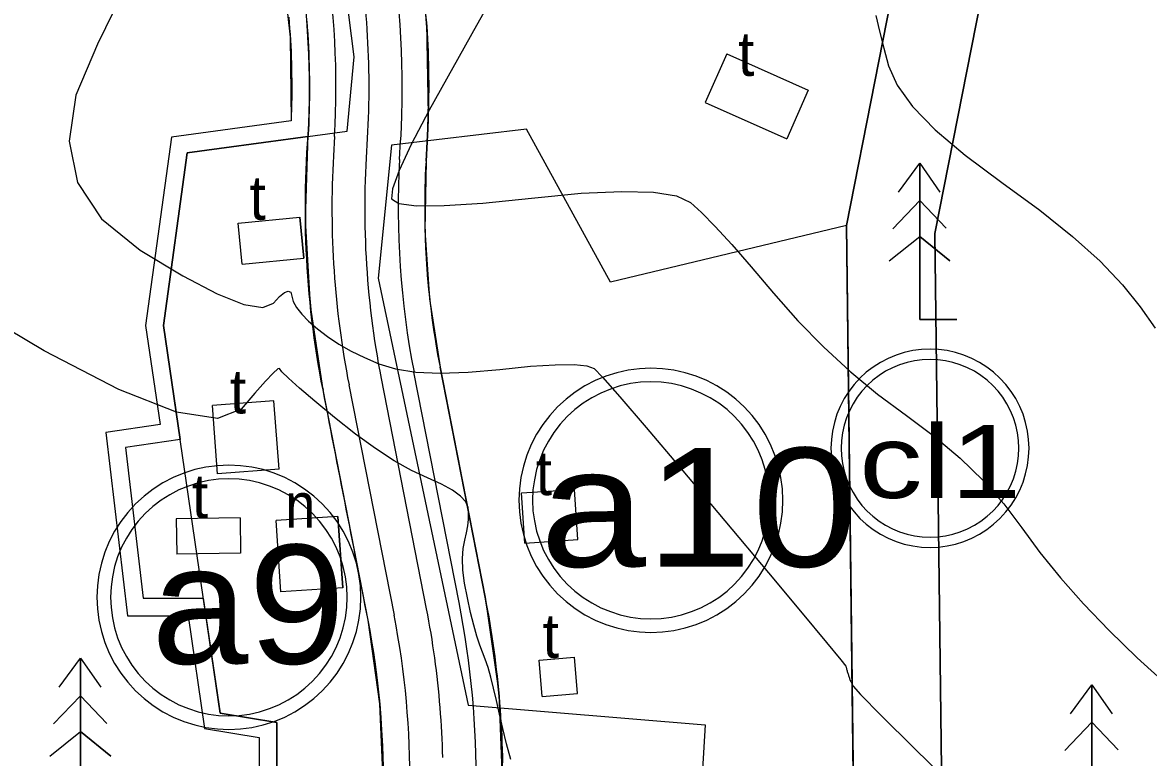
# Model space of a CAD drawing. Header units: metres. Extents: x 533049 to 537618, y 1849954 to 1852676.
# Drawn here: x 535836.9 to 535964.4, y 1851670.4 to 1851753.5 of the extents above; entities that cross this region are included whole.
import ezdxf

# ---------------------------------------------------------------- set-up
doc = ezdxf.new("R2010")
doc.units = ezdxf.units.M
doc.header["$LTSCALE"] = 2
for name, color, linetype, lineweight in [('11', 7, 'Continuous', 13), ('13', 7, 'Continuous', 13), ('18', 7, 'Continuous', 13), ('19', 7, 'Continuous', 13), ('20', 7, 'Continuous', 13), ('38', 7, 'Continuous', 13), ('52', 7, 'Continuous', 13), ('54', 7, 'Continuous', 13), ('55', 7, 'Continuous', 13), ('57', 7, 'Continuous', 13), ('60', 7, 'Continuous', 13)]:
    doc.layers.add(name, color=color, linetype=linetype, lineweight=lineweight)

msp = doc.modelspace()

# ---------------------------------------------------------------- linework, layer by layer
at = {"layer": '11'}
for points in [[(535950.88, 1851705.34), (535950.83, 1851706.32), (535950.71, 1851707.29), (535950.5, 1851708.24), (535950.2, 1851709.18), (535949.83, 1851710.08), (535949.38, 1851710.95), (535948.85, 1851711.77), (535948.25, 1851712.55), (535947.59, 1851713.27), (535946.87, 1851713.93), (535946.1, 1851714.52), (535945.27, 1851715.05), (535944.4, 1851715.5), (535943.5, 1851715.88), (535942.57, 1851716.17), (535941.61, 1851716.38), (535940.64, 1851716.51), (535939.67, 1851716.55), (535938.69, 1851716.51), (535937.72, 1851716.38), (535936.76, 1851716.17), (535935.83, 1851715.88), (535934.93, 1851715.5), (535934.06, 1851715.05), (535933.24, 1851714.52), (535932.46, 1851713.93), (535931.74, 1851713.27), (535931.08, 1851712.55), (535930.48, 1851711.77), (535929.96, 1851710.95), (535929.51, 1851710.08), (535929.13, 1851709.18), (535928.84, 1851708.24), (535928.63, 1851707.29), (535928.5, 1851706.32), (535928.46, 1851705.34), (535928.5, 1851704.36), (535928.63, 1851703.39), (535928.84, 1851702.44), (535929.13, 1851701.51), (535929.51, 1851700.6), (535929.96, 1851699.74), (535930.48, 1851698.91), (535931.08, 1851698.14), (535931.74, 1851697.41), (535932.46, 1851696.75), (535933.24, 1851696.16), (535934.06, 1851695.63), (535934.93, 1851695.18), (535935.83, 1851694.81), (535936.76, 1851694.51), (535937.72, 1851694.3), (535938.69, 1851694.17), (535939.67, 1851694.13), (535940.64, 1851694.17), (535941.61, 1851694.3), (535942.57, 1851694.51), (535943.5, 1851694.81), (535944.4, 1851695.18), (535945.27, 1851695.63), (535946.1, 1851696.16), (535946.87, 1851696.75), (535947.59, 1851697.41), (535948.25, 1851698.14), (535948.85, 1851698.91), (535949.38, 1851699.74), (535949.83, 1851700.6), (535950.2, 1851701.51), (535950.5, 1851702.44), (535950.71, 1851703.39), (535950.83, 1851704.36)], [(535949.72, 1851705.34), (535949.68, 1851706.22), (535949.56, 1851707.09), (535949.37, 1851707.94), (535949.11, 1851708.78), (535948.78, 1851709.59), (535948.37, 1851710.37), (535947.9, 1851711.11), (535947.37, 1851711.8), (535946.77, 1851712.45), (535946.13, 1851713.04), (535945.43, 1851713.57), (535944.69, 1851714.05), (535943.91, 1851714.45), (535943.1, 1851714.79), (535942.27, 1851715.05), (535941.41, 1851715.24), (535940.54, 1851715.35), (535939.67, 1851715.39), (535938.79, 1851715.35), (535937.92, 1851715.24), (535937.07, 1851715.05), (535936.23, 1851714.79), (535935.42, 1851714.45), (535934.64, 1851714.05), (535933.9, 1851713.57), (535933.21, 1851713.04), (535932.56, 1851712.45), (535931.97, 1851711.8), (535931.43, 1851711.11), (535930.96, 1851710.37), (535930.56, 1851709.59), (535930.22, 1851708.78), (535929.96, 1851707.94), (535929.77, 1851707.09), (535929.65, 1851706.22), (535929.62, 1851705.34), (535929.65, 1851704.47), (535929.77, 1851703.6), (535929.96, 1851702.74), (535930.22, 1851701.9), (535930.56, 1851701.09), (535930.96, 1851700.32), (535931.43, 1851699.58), (535931.97, 1851698.88), (535932.56, 1851698.23), (535933.21, 1851697.64), (535933.9, 1851697.11), (535934.64, 1851696.64), (535935.42, 1851696.23), (535936.23, 1851695.9), (535937.07, 1851695.63), (535937.92, 1851695.44), (535938.79, 1851695.33), (535939.67, 1851695.29), (535940.54, 1851695.33), (535941.41, 1851695.44), (535942.27, 1851695.63), (535943.1, 1851695.9), (535943.91, 1851696.23), (535944.69, 1851696.64), (535945.43, 1851697.11), (535946.13, 1851697.64), (535946.77, 1851698.23), (535947.37, 1851698.88), (535947.9, 1851699.58), (535948.37, 1851700.32), (535948.78, 1851701.09), (535949.11, 1851701.9), (535949.37, 1851702.74), (535949.56, 1851703.6), (535949.68, 1851704.47)], [(535923.02, 1851699.45), (535922.96, 1851700.75), (535922.79, 1851702.05), (535922.51, 1851703.32), (535922.12, 1851704.56), (535921.62, 1851705.77), (535921.02, 1851706.92), (535920.32, 1851708.02), (535919.52, 1851709.06), (535918.64, 1851710.02), (535917.68, 1851710.9), (535916.65, 1851711.69), (535915.55, 1851712.39), (535914.39, 1851713), (535913.19, 1851713.5), (535911.94, 1851713.89), (535910.67, 1851714.17), (535909.38, 1851714.34), (535908.07, 1851714.4), (535906.77, 1851714.34), (535905.48, 1851714.17), (535904.2, 1851713.89), (535902.96, 1851713.5), (535901.76, 1851713), (535900.6, 1851712.39), (535899.5, 1851711.69), (535898.47, 1851710.9), (535897.5, 1851710.02), (535896.62, 1851709.06), (535895.83, 1851708.02), (535895.13, 1851706.92), (535894.53, 1851705.77), (535894.03, 1851704.56), (535893.64, 1851703.32), (535893.35, 1851702.05), (535893.18, 1851700.75), (535893.13, 1851699.45), (535893.18, 1851698.15), (535893.35, 1851696.85), (535893.64, 1851695.58), (535894.03, 1851694.34), (535894.53, 1851693.13), (535895.13, 1851691.98), (535895.83, 1851690.88), (535896.62, 1851689.84), (535897.5, 1851688.88), (535898.47, 1851688), (535899.5, 1851687.2), (535900.6, 1851686.5), (535901.76, 1851685.9), (535902.96, 1851685.4), (535904.2, 1851685.01), (535905.48, 1851684.73), (535906.77, 1851684.56), (535908.07, 1851684.5), (535909.38, 1851684.56), (535910.67, 1851684.73), (535911.94, 1851685.01), (535913.19, 1851685.4), (535914.39, 1851685.9), (535915.55, 1851686.5), (535916.65, 1851687.2), (535917.68, 1851688), (535918.64, 1851688.88), (535919.52, 1851689.84), (535920.32, 1851690.88), (535921.02, 1851691.98), (535921.62, 1851693.13), (535922.12, 1851694.34), (535922.51, 1851695.58), (535922.79, 1851696.85), (535922.96, 1851698.15)], [(535921.47, 1851699.45), (535921.42, 1851700.62), (535921.27, 1851701.78), (535921.02, 1851702.92), (535920.67, 1851704.03), (535920.22, 1851705.11), (535919.68, 1851706.15), (535919.05, 1851707.14), (535918.34, 1851708.06), (535917.55, 1851708.93), (535916.69, 1851709.72), (535915.76, 1851710.43), (535914.77, 1851711.06), (535913.74, 1851711.59), (535912.66, 1851712.04), (535911.54, 1851712.39), (535910.4, 1851712.65), (535909.24, 1851712.8), (535908.07, 1851712.85), (535906.91, 1851712.8), (535905.75, 1851712.65), (535904.61, 1851712.39), (535903.49, 1851712.04), (535902.41, 1851711.59), (535901.37, 1851711.06), (535900.39, 1851710.43), (535899.46, 1851709.72), (535898.6, 1851708.93), (535897.81, 1851708.06), (535897.1, 1851707.14), (535896.47, 1851706.15), (535895.93, 1851705.11), (535895.48, 1851704.03), (535895.13, 1851702.92), (535894.88, 1851701.78), (535894.72, 1851700.62), (535894.67, 1851699.45), (535894.72, 1851698.28), (535894.88, 1851697.12), (535895.13, 1851695.98), (535895.48, 1851694.87), (535895.93, 1851693.79), (535896.47, 1851692.75), (535897.1, 1851691.76), (535897.81, 1851690.84), (535898.6, 1851689.97), (535899.46, 1851689.18), (535900.39, 1851688.47), (535901.37, 1851687.84), (535902.41, 1851687.3), (535903.49, 1851686.86), (535904.61, 1851686.51), (535905.75, 1851686.25), (535906.91, 1851686.1), (535908.07, 1851686.05), (535909.24, 1851686.1), (535910.4, 1851686.25), (535911.54, 1851686.51), (535912.66, 1851686.86), (535913.74, 1851687.3), (535914.77, 1851687.84), (535915.76, 1851688.47), (535916.69, 1851689.18), (535917.55, 1851689.97), (535918.34, 1851690.84), (535919.05, 1851691.76), (535919.68, 1851692.75), (535920.22, 1851693.79), (535920.67, 1851694.87), (535921.02, 1851695.98), (535921.27, 1851697.12), (535921.42, 1851698.28)], [(535875.24, 1851688.48), (535875.19, 1851689.78), (535875.02, 1851691.07), (535874.74, 1851692.35), (535874.34, 1851693.59), (535873.84, 1851694.8), (535873.24, 1851695.95), (535872.54, 1851697.05), (535871.75, 1851698.09), (535870.87, 1851699.05), (535869.91, 1851699.93), (535868.87, 1851700.72), (535867.77, 1851701.42), (535866.61, 1851702.03), (535865.41, 1851702.52), (535864.17, 1851702.92), (535862.89, 1851703.2), (535861.6, 1851703.37), (535860.3, 1851703.43), (535858.99, 1851703.37), (535857.7, 1851703.2), (535856.43, 1851702.92), (535855.18, 1851702.52), (535853.98, 1851702.03), (535852.82, 1851701.42), (535851.72, 1851700.72), (535850.69, 1851699.93), (535849.73, 1851699.05), (535848.85, 1851698.09), (535848.05, 1851697.05), (535847.35, 1851695.95), (535846.75, 1851694.8), (535846.25, 1851693.59), (535845.86, 1851692.35), (535845.58, 1851691.07), (535845.41, 1851689.78), (535845.35, 1851688.48), (535845.41, 1851687.18), (535845.58, 1851685.88), (535845.86, 1851684.61), (535846.25, 1851683.37), (535846.75, 1851682.16), (535847.35, 1851681), (535848.05, 1851679.9), (535848.85, 1851678.87), (535849.73, 1851677.91), (535850.69, 1851677.03), (535851.72, 1851676.23), (535852.82, 1851675.53), (535853.98, 1851674.93), (535855.18, 1851674.43), (535856.43, 1851674.04), (535857.7, 1851673.76), (535858.99, 1851673.59), (535860.3, 1851673.53), (535861.6, 1851673.59), (535862.89, 1851673.76), (535864.17, 1851674.04), (535865.41, 1851674.43), (535866.61, 1851674.93), (535867.77, 1851675.53), (535868.87, 1851676.23), (535869.91, 1851677.03), (535870.87, 1851677.91), (535871.75, 1851678.87), (535872.54, 1851679.9), (535873.24, 1851681), (535873.84, 1851682.16), (535874.34, 1851683.37), (535874.74, 1851684.61), (535875.02, 1851685.88), (535875.19, 1851687.18)], [(535873.7, 1851688.48), (535873.65, 1851689.65), (535873.49, 1851690.81), (535873.24, 1851691.95), (535872.89, 1851693.06), (535872.44, 1851694.14), (535871.9, 1851695.18), (535871.27, 1851696.16), (535870.56, 1851697.09), (535869.77, 1851697.95), (535868.91, 1851698.74), (535867.98, 1851699.46), (535867, 1851700.08), (535865.96, 1851700.62), (535864.88, 1851701.07), (535863.77, 1851701.42), (535862.62, 1851701.68), (535861.46, 1851701.83), (535860.3, 1851701.88), (535859.13, 1851701.83), (535857.97, 1851701.68), (535856.83, 1851701.42), (535855.71, 1851701.07), (535854.63, 1851700.62), (535853.6, 1851700.08), (535852.61, 1851699.46), (535851.68, 1851698.74), (535850.82, 1851697.95), (535850.03, 1851697.09), (535849.32, 1851696.16), (535848.69, 1851695.18), (535848.15, 1851694.14), (535847.7, 1851693.06), (535847.35, 1851691.95), (535847.1, 1851690.81), (535846.95, 1851689.65), (535846.9, 1851688.48), (535846.95, 1851687.31), (535847.1, 1851686.15), (535847.35, 1851685.01), (535847.7, 1851683.89), (535848.15, 1851682.81), (535848.69, 1851681.78), (535849.32, 1851680.79), (535850.03, 1851679.86), (535850.82, 1851679), (535851.68, 1851678.21), (535852.61, 1851677.5), (535853.6, 1851676.87), (535854.63, 1851676.33), (535855.71, 1851675.89), (535856.83, 1851675.53), (535857.97, 1851675.28), (535859.13, 1851675.13), (535860.3, 1851675.08), (535861.46, 1851675.13), (535862.62, 1851675.28), (535863.77, 1851675.53), (535864.88, 1851675.89), (535865.96, 1851676.33), (535867, 1851676.87), (535867.98, 1851677.5), (535868.91, 1851678.21), (535869.77, 1851679), (535870.56, 1851679.86), (535871.27, 1851680.79), (535871.9, 1851681.78), (535872.44, 1851682.81), (535872.89, 1851683.89), (535873.24, 1851685.01), (535873.49, 1851686.15), (535873.65, 1851687.31)]]:
    msp.add_lwpolyline(points, close=True, dxfattribs=at)
at = {"layer": '13'}
for points in [[(535876.16, 1851747.33), (535876.15, 1851748.1), (535876.13, 1851748.87), (535876.11, 1851749.65), (535876.08, 1851750.42), (535876.04, 1851751.19), (535876, 1851751.96), (535875.95, 1851752.73), (535875.9, 1851753.5), (535875.84, 1851754.27), (535875.77, 1851755.03), (535875.7, 1851755.8), (535875.62, 1851756.57), (535875.54, 1851757.34), (535875.45, 1851758.1), (535875.35, 1851758.87), (535875.25, 1851759.63), (535875.15, 1851760.4), (535875.03, 1851761.16), (535874.91, 1851761.92), (535874.79, 1851762.68), (535862.57, 1851835.59)], [(535884.51, 1851670.36), (535884.49, 1851671.07), (535884.46, 1851671.78), (535884.44, 1851672.48), (535884.4, 1851673.19), (535884.36, 1851673.89), (535884.32, 1851674.6), (535884.27, 1851675.3), (535884.21, 1851676), (535884.15, 1851676.71), (535884.09, 1851677.41), (535884.02, 1851678.11), (535883.95, 1851678.81), (535883.87, 1851679.52), (535883.78, 1851680.22), (535883.7, 1851680.92), (535883.6, 1851681.62), (535883.5, 1851682.32), (535883.4, 1851683.01), (535883.29, 1851683.71), (535883.18, 1851684.41), (535883.06, 1851685.1), (535882.93, 1851685.8), (535882.81, 1851686.49), (535882.67, 1851687.19), (535877.57, 1851713.22), (535877.41, 1851714.07), (535877.25, 1851714.92), (535877.11, 1851715.78), (535876.97, 1851716.63), (535876.83, 1851717.49), (535876.71, 1851718.34), (535876.59, 1851719.2), (535876.48, 1851720.06), (535876.37, 1851720.92), (535876.28, 1851721.78), (535876.19, 1851722.64), (535876.11, 1851723.5), (535876.03, 1851724.37), (535875.97, 1851725.23), (535875.91, 1851726.09), (535875.86, 1851726.96), (535875.81, 1851727.82), (535875.78, 1851728.69), (535875.75, 1851729.55), (535875.73, 1851730.42), (535875.71, 1851731.28), (535875.71, 1851732.15), (535875.71, 1851733.01), (535875.72, 1851733.88), (535875.73, 1851734.74), (535875.76, 1851735.61), (535875.79, 1851736.48), (535875.83, 1851737.34), (535875.87, 1851738.2), (535876, 1851740.39), (535876.04, 1851741.16), (535876.08, 1851741.93), (535876.11, 1851742.7), (535876.13, 1851743.48), (535876.15, 1851744.25), (535876.16, 1851745.02), (535876.17, 1851745.79), (535876.17, 1851746.56), (535876.16, 1851747.33)]]:
    msp.add_lwpolyline(points, dxfattribs=at)
at = {"layer": '18'}
msp.add_lwpolyline([(535977.2, 1851604.09), (535941.72, 1851608.55), (535940.23, 1851729.63), (535946.44, 1851761.23), (535953.95, 1851799.62), (536107.7, 1851769.53)], dxfattribs=at)
msp.add_lwpolyline([(535977.2, 1851604.09), (535941.72, 1851608.55), (535940.23, 1851729.63), (535946.44, 1851761.23), (535953.95, 1851799.62), (536107.7, 1851769.53)], dxfattribs=at)
at = {"layer": '19'}
for points in [[(536109.62, 1851779.35), (535946.06, 1851811.35), (535936.63, 1851763.16), (535930.22, 1851730.54), (535931.83, 1851599.72), (535975.41, 1851594.23)], [(536107.7, 1851769.53), (535953.95, 1851799.62), (535946.44, 1851761.23), (535940.23, 1851729.63), (535941.72, 1851608.55), (535977.2, 1851604.09)]]:
    msp.add_lwpolyline(points, dxfattribs=at)
at = {"layer": '20'}
for p, q in [((535916.66, 1851749.94), (535914.22, 1851744.45)), ((535916.66, 1851749.94), (535925.89, 1851745.83)), ((535916.66, 1851749.94), (535925.89, 1851745.83)), ((535925.89, 1851745.83), (535923.45, 1851740.35)), ((535914.22, 1851744.45), (535923.45, 1851740.35)), ((535861.36, 1851730.8), (535868.33, 1851731.48)), ((535868.33, 1851731.48), (535868.78, 1851726.83)), ((535868.78, 1851726.83), (535868.33, 1851731.48)), ((535861.81, 1851726.15), (535861.36, 1851730.8)), ((535861.81, 1851726.15), (535868.78, 1851726.83)), ((535865.4, 1851710.69), (535858.42, 1851710.17)), ((535859, 1851702.44), (535858.42, 1851710.17)), ((535865.98, 1851702.97), (535865.4, 1851710.69)), ((535865.98, 1851702.97), (535865.4, 1851710.69)), ((535865.98, 1851702.97), (535859, 1851702.44)), ((535893.43, 1851700.29), (535899.42, 1851700.68)), ((535899.79, 1851695.01), (535899.42, 1851700.68)), ((535893.8, 1851694.62), (535893.43, 1851700.29)), ((535893.8, 1851694.62), (535893.43, 1851700.29)), ((535861.56, 1851697.46), (535854.34, 1851697.35)), ((535861.56, 1851697.46), (535854.34, 1851697.35)), ((535854.34, 1851697.35), (535854.41, 1851693.35)), ((535861.56, 1851697.46), (535861.62, 1851693.47)), ((535872.63, 1851697.63), (535865.65, 1851697.16)), ((535866.19, 1851689.1), (535865.65, 1851697.16)), ((535872.63, 1851697.63), (535873.18, 1851689.57)), ((535873.18, 1851689.57), (535872.63, 1851697.63)), ((535893.8, 1851694.62), (535899.79, 1851695.01)), ((535861.62, 1851693.47), (535854.41, 1851693.35)), ((535873.18, 1851689.57), (535866.19, 1851689.1)), ((535895.43, 1851681.37), (535899.41, 1851681.71)), ((535899.76, 1851677.59), (535899.41, 1851681.71)), ((535895.77, 1851677.25), (535895.43, 1851681.37)), ((535895.77, 1851677.25), (535895.43, 1851681.37)), ((535895.77, 1851677.25), (535899.76, 1851677.59))]:
    msp.add_line(p, q, dxfattribs=at)
at = {"layer": '38'}
for points in [[(535673.21, 1851867.91), (535839.98, 1851830.64), (535841.84, 1851830.14), (535843.65, 1851829.49), (535845.4, 1851828.69), (535847.08, 1851827.75), (535848.67, 1851826.67), (535850.17, 1851825.46), (535837.47, 1851824.23), (535837.47, 1851791.66), (535861.06, 1851791.66), (535866.16, 1851761.24), (535867.24, 1851751.83), (535867.34, 1851742.37), (535853.8, 1851740.54), (535850.87, 1851719.23), (535852.51, 1851708.01), (535846.37, 1851707.12), (535848.81, 1851686.39), (535855.67, 1851686.39), (535857.53, 1851673.65), (535863.72, 1851672.62), (535863.72, 1851650.05)], [(535867.07, 1851754.11), (535867.12, 1851753.46), (535867.17, 1851752.81), (535867.22, 1851752.16), (535867.26, 1851751.51), (535867.29, 1851750.86), (535867.33, 1851750.2), (535867.35, 1851749.55), (535867.37, 1851748.9), (535867.39, 1851748.25), (535867.4, 1851747.59), (535867.41, 1851746.94), (535867.42, 1851746.29), (535867.41, 1851745.63), (535867.41, 1851744.98), (535867.4, 1851744.33), (535867.38, 1851743.67), (535867.36, 1851743.02), (535867.34, 1851742.37), (535853.8, 1851740.54), (535850.87, 1851719.23), (535852.51, 1851708.01), (535846.37, 1851707.12), (535848.81, 1851686.39), (535855.67, 1851686.39), (535857.53, 1851673.65), (535863.72, 1851672.62), (535863.72, 1851650.05)]]:
    msp.add_lwpolyline(points, dxfattribs=at)
at = {"layer": '52'}
for points in [[(535891.12, 1851652.46), (535912.84, 1851651.17), (535931.21, 1851649.72), (535930.22, 1851730.54), (535936.63, 1851763.16), (535880.49, 1851769.52), (535881.45, 1851763.8), (535882.67, 1851753.45), (535882.87, 1851743.03), (535882.82, 1851741.51), (535882.74, 1851740), (535882.61, 1851737.82), (535882.49, 1851730.02), (535883.02, 1851722.23), (535884.2, 1851714.52), (535886.35, 1851703.52), (535889.3, 1851688.48), (535890.85, 1851677.67), (535891.28, 1851666.76)], [(535869.25, 1851740.61), (535855.57, 1851738.76), (535852.89, 1851719.24), (535854.78, 1851706.32), (535848.59, 1851705.42), (535850.59, 1851688.39), (535857.4, 1851688.39), (535859.3, 1851675.39), (535865.72, 1851674.32), (535865.74, 1851652.12), (535877.62, 1851652.5), (535877.78, 1851666.91), (535877.4, 1851676.44), (535876.05, 1851685.89), (535870.95, 1851711.93), (535869.52, 1851721.48), (535868.96, 1851731.13), (535869.26, 1851740.78)]]:
    msp.add_lwpolyline(points, close=True, dxfattribs=at)
at = {"layer": '54'}
for p, q in [((535872.26, 1851740.61), (535872.13, 1851738.42)), ((535879.62, 1851737.99), (535879.74, 1851740.18)), ((535886.35, 1851687.91), (535881.25, 1851713.94)), ((535873.89, 1851712.5), (535878.99, 1851686.47))]:
    msp.add_line(p, q, dxfattribs=at)
for centre, radius, start, end in [((535776.17, 1851746.15), 103.75, 356.6981, 9.5155), ((535776.17, 1851746.15), 96.25, 356.6981, 9.5155), ((535975.71, 1851732.44), 103.75, 176.6981, 191.0826), ((535975.71, 1851732.44), 96.25, 176.6981, 191.0826), ((535784.54, 1851667.96), 103.75, 359.3528, 11.0826), ((535784.54, 1851667.96), 96.25, 359.3528, 11.0826)]:
    msp.add_arc(centre, radius, start, end, dxfattribs=at)
at = {"layer": '55'}
for p, q in [((535869.14, 1851738.59), (535869.26, 1851740.78)), ((535882.61, 1851737.82), (535882.74, 1851740)), ((535889.3, 1851688.48), (535884.2, 1851714.52)), ((535876.05, 1851685.89), (535870.95, 1851711.93))]:
    msp.add_line(p, q, dxfattribs=at)
for centre, radius, start, end in [((535776.17, 1851746.15), 106.75, 356.6981, 9.5155), ((535776.17, 1851746.15), 93.25, 356.6981, 9.5155), ((535975.71, 1851732.44), 106.75, 176.6981, 191.0826), ((535975.71, 1851732.44), 93.25, 176.6981, 191.0826), ((535784.54, 1851667.96), 106.75, 359.3528, 11.0826), ((535784.54, 1851667.96), 93.25, 359.3528, 11.0826)]:
    msp.add_arc(centre, radius, start, end, dxfattribs=at)
at = {"layer": '57'}
for p, q in [((535916.66, 1851749.94), (535914.22, 1851744.45)), ((535916.66, 1851749.94), (535925.89, 1851745.83)), ((535916.66, 1851749.94), (535925.89, 1851745.83)), ((535925.89, 1851745.83), (535923.45, 1851740.35)), ((535914.22, 1851744.45), (535923.45, 1851740.35)), ((535938.51, 1851737.59), (535938.51, 1851719.92)), ((535935.45, 1851730.15), (535938.51, 1851733.35)), ((535941.49, 1851730.22), (535938.51, 1851733.35)), ((535861.36, 1851730.8), (535868.33, 1851731.48)), ((535868.33, 1851731.48), (535868.78, 1851726.83)), ((535868.78, 1851726.83), (535868.33, 1851731.48)), ((535861.81, 1851726.15), (535861.36, 1851730.8)), ((535935.03, 1851726.53), (535938.51, 1851729.31)), ((535941.92, 1851726.53), (535938.51, 1851729.31)), ((535861.81, 1851726.15), (535868.78, 1851726.83)), ((535938.51, 1851719.92), (535942.72, 1851719.92)), ((535865.4, 1851710.69), (535858.42, 1851710.17)), ((535859, 1851702.44), (535858.42, 1851710.17)), ((535865.98, 1851702.97), (535865.4, 1851710.69)), ((535865.98, 1851702.97), (535865.4, 1851710.69)), ((535865.98, 1851702.97), (535859, 1851702.44)), ((535893.43, 1851700.29), (535899.42, 1851700.68)), ((535899.79, 1851695.01), (535899.42, 1851700.68)), ((535893.8, 1851694.62), (535893.43, 1851700.29)), ((535893.8, 1851694.62), (535893.43, 1851700.29)), ((535861.56, 1851697.46), (535854.34, 1851697.35)), ((535861.56, 1851697.46), (535854.34, 1851697.35)), ((535854.34, 1851697.35), (535854.41, 1851693.35)), ((535861.56, 1851697.46), (535861.62, 1851693.47)), ((535872.63, 1851697.63), (535865.65, 1851697.16)), ((535866.19, 1851689.1), (535865.65, 1851697.16)), ((535872.63, 1851697.63), (535873.18, 1851689.57)), ((535873.18, 1851689.57), (535872.63, 1851697.63)), ((535893.8, 1851694.62), (535899.79, 1851695.01)), ((535861.62, 1851693.47), (535854.41, 1851693.35)), ((535873.18, 1851689.57), (535866.19, 1851689.1)), ((535843.51, 1851681.59), (535843.51, 1851663.92)), ((535895.43, 1851681.37), (535899.41, 1851681.71)), ((535899.76, 1851677.59), (535899.41, 1851681.71)), ((535895.77, 1851677.25), (535895.43, 1851681.37)), ((535895.77, 1851677.25), (535895.43, 1851681.37)), ((535958.01, 1851678.59), (535958.01, 1851660.92)), ((535840.45, 1851674.15), (535843.51, 1851677.35)), ((535846.49, 1851674.22), (535843.51, 1851677.35)), ((535895.77, 1851677.25), (535899.76, 1851677.59)), ((535954.95, 1851671.15), (535958.01, 1851674.35)), ((535960.99, 1851671.22), (535958.01, 1851674.35)), ((535840.03, 1851670.53), (535843.51, 1851673.31)), ((535846.92, 1851670.53), (535843.51, 1851673.31))]:
    msp.add_line(p, q, dxfattribs=at)
for points in [[(535862.59, 1851924.1), (535863.26, 1851861.67), (535864.01, 1851840.77), (535866.86, 1851817.78), (535876, 1851770.03), (535936.63, 1851763.16), (535930.22, 1851730.54), (535903.51, 1851724.12), (535894, 1851741.42), (535878.69, 1851739.64), (535877.19, 1851724.59), (535887.38, 1851676.29), (535914.2, 1851674.05), (535910.46, 1851610.95), (535931.83, 1851599.72), (535919.23, 1851564.13), (535956.69, 1851560.01), (535985.64, 1851554.89)], [(535865.72, 1851652.12), (535865.72, 1851674.32), (535859.3, 1851675.39), (535852.89, 1851719.24), (535855.57, 1851738.76), (535873.67, 1851741.21), (535874.49, 1851749.61), (535871.98, 1851769.27), (535862.37, 1851818.06), (535860.29, 1851839.67)], [(535834.53, 1851784.46), (535837.18, 1851781.7), (535839.8, 1851779.05), (535842.39, 1851776.52), (535844.95, 1851774.09), (535847.48, 1851771.78), (535849.41, 1851769.14), (535850.17, 1851765.75), (535849.76, 1851761.61), (535848.18, 1851756.71), (535845.43, 1851751.05), (535842.96, 1851745.29), (535842.21, 1851740.08), (535843.17, 1851735.41), (535845.86, 1851731.3), (535850.26, 1851727.73)], [(535890.46, 1851756.99), (535888.32, 1851753.16), (535885.63, 1851748.38), (535882.96, 1851743.58), (535880.94, 1851739.7), (535879.56, 1851736.74), (535878.82, 1851734.69), (535878.72, 1851733.56), (535879.53, 1851733.03), (535881.52, 1851732.77), (535884.68, 1851732.79), (535889.03, 1851733.07), (535894.56, 1851733.64), (535900.17, 1851734.18), (535904.78, 1851734.4), (535908.38, 1851734.3), (535910.97, 1851733.88), (535912.55, 1851733.14), (535913.79, 1851732.01), (535915.35, 1851730.42), (535917.23, 1851728.37), (535919.44, 1851725.85), (535921.97, 1851722.88), (535924.72, 1851719.76), (535927.6, 1851716.82), (535930.61, 1851714.05), (535933.74, 1851711.46), (535937, 1851709.04), (535940.18, 1851706.67), (535943.07, 1851704.22), (535945.69, 1851701.68), (535948.01, 1851699.06), (535950.06, 1851696.35), (535952.1, 1851693.56), (535954.43, 1851690.7), (535957.05, 1851687.75), (535959.95, 1851684.73), (535963.14, 1851681.63), (535966.67, 1851678.44)], [(535933.53, 1851754.3), (535933.97, 1851752.51), (535934.46, 1851750.6), (535934.99, 1851748.59), (535935.95, 1851746.41), (535937.7, 1851744), (535940.27, 1851741.37), (535943.64, 1851738.5), (535947.81, 1851735.41), (535952.09, 1851732.28), (535955.8, 1851729.31), (535958.93, 1851726.49), (535961.48, 1851723.83), (535963.45, 1851721.32), (535965.15, 1851718.93)], [(535936.09, 1851734.3), (535938.51, 1851737.59), (535940.78, 1851734.3)], [(535936.09, 1851734.3), (535938.51, 1851737.59), (535940.78, 1851734.3)], [(535942.72, 1851719.92), (535938.51, 1851719.92), (535938.51, 1851737.59)], [(535935.45, 1851730.15), (535938.51, 1851733.35), (535941.49, 1851730.22)], [(535935.03, 1851726.53), (535938.51, 1851729.31), (535941.92, 1851726.53)], [(535850.26, 1851727.73), (535855.07, 1851724.85), (535858.98, 1851722.81), (535862, 1851721.61), (535864.12, 1851721.26), (535865.34, 1851721.74), (535866.04, 1851722.49), (535866.6, 1851722.95), (535867.02, 1851723.11), (535867.29, 1851722.98), (535867.42, 1851722.54), (535867.59, 1851721.93), (535867.96, 1851721.26), (535868.54, 1851720.52), (535869.32, 1851719.72), (535870.31, 1851718.85), (535871.47, 1851717.97), (535872.74, 1851717.13), (535874.13, 1851716.34), (535875.63, 1851715.59), (535877.26, 1851714.88), (535879.16, 1851714.31), (535881.47, 1851713.96), (535884.22, 1851713.83), (535887.38, 1851713.93), (535890.97, 1851714.25), (535894.44, 1851714.61), (535897.24, 1851714.79), (535899.37, 1851714.82), (535900.83, 1851714.68), (535901.63, 1851714.38), (535902.59, 1851713.38), (535904.56, 1851711.15), (535907.52, 1851707.7), (535911.49, 1851703.02), (535916.45, 1851697.12), (535921.38, 1851691.24), (535925.21, 1851686.67), (535927.95, 1851683.38), (535929.59, 1851681.39), (535930.15, 1851680.68), (535930.17, 1851680.62), (535930.18, 1851680.55), (535930.2, 1851680.46), (535930.23, 1851680.37), (535930.25, 1851680.26), (535930.28, 1851680.15), (535930.3, 1851680.06), (535930.33, 1851679.98), (535930.35, 1851679.92), (535930.37, 1851679.88), (535930.39, 1851679.84), (535930.41, 1851679.79), (535930.44, 1851679.72), (535930.46, 1851679.63), (535930.49, 1851679.54), (535930.52, 1851679.44), (535930.54, 1851679.35), (535930.57, 1851679.27), (535930.59, 1851679.2), (535930.61, 1851679.15), (535930.64, 1851679.07), (535930.69, 1851678.97), (535930.77, 1851678.82), (535930.86, 1851678.64), (535930.97, 1851678.42), (535931.82, 1851677.48), (535934.12, 1851675.15), (535937.88, 1851671.43), (535943.09, 1851666.31)], [(535866.02, 1851714.35), (535865.84, 1851714.31), (535865.31, 1851713.84), (535864.44, 1851712.92), (535863.23, 1851711.57), (535861.68, 1851709.78), (535858.99, 1851708.69), (535854.38, 1851709.42), (535847.84, 1851711.97), (535839.37, 1851716.35), (535828.97, 1851722.56)], [(535892.22, 1851670.12), (535891.74, 1851671.92), (535891.31, 1851673.64), (535890.93, 1851675.26), (535890.59, 1851676.79), (535890.27, 1851678.2), (535889.95, 1851679.45), (535889.64, 1851680.55), (535889.32, 1851681.49), (535889.01, 1851682.27), (535888.69, 1851683.08), (535888.36, 1851684.09), (535888.01, 1851685.32), (535887.66, 1851686.76), (535887.29, 1851688.41), (535886.98, 1851690.07), (535886.79, 1851691.56), (535886.73, 1851692.86), (535886.8, 1851693.99), (535886.99, 1851694.93), (535887.21, 1851695.76), (535887.35, 1851696.55), (535887.43, 1851697.29), (535887.44, 1851697.98), (535887.38, 1851698.63), (535887.11, 1851699.27), (535886.52, 1851699.92), (535885.6, 1851700.59), (535884.35, 1851701.28), (535882.77, 1851701.98), (535880.95, 1851702.82), (535878.99, 1851703.93), (535876.89, 1851705.3), (535874.64, 1851706.93), (535872.24, 1851708.83), (535870.02, 1851710.68), (535868.29, 1851712.15), (535867.04, 1851713.26), (535866.29, 1851713.99), (535866.02, 1851714.35)], [(535841.09, 1851678.3), (535843.51, 1851681.59), (535845.78, 1851678.3)], [(535841.09, 1851678.3), (535843.51, 1851681.59), (535845.78, 1851678.3)], [(535847.72, 1851663.92), (535843.51, 1851663.92), (535843.51, 1851681.59)], [(535955.59, 1851675.3), (535958.01, 1851678.59), (535960.28, 1851675.3)], [(535955.59, 1851675.3), (535958.01, 1851678.59), (535960.28, 1851675.3)], [(535962.22, 1851660.92), (535958.01, 1851660.92), (535958.01, 1851678.59)], [(535840.45, 1851674.15), (535843.51, 1851677.35), (535846.49, 1851674.22)], [(535954.95, 1851671.15), (535958.01, 1851674.35), (535960.99, 1851671.22)], [(535840.03, 1851670.53), (535843.51, 1851673.31), (535846.92, 1851670.53)]]:
    msp.add_lwpolyline(points, dxfattribs=at)
at = {"layer": '60'}
for points in [[(535975.41, 1851594.23), (535931.83, 1851599.72), (535930.22, 1851730.54), (535936.63, 1851763.16), (535946.06, 1851811.35), (536109.62, 1851779.35)], [(535931.21, 1851649.72), (535930.22, 1851730.54), (535936.63, 1851763.16)], [(535869.11, 1851753.65), (535869.17, 1851752.93), (535869.22, 1851752.21), (535869.26, 1851751.48), (535869.3, 1851750.76), (535869.34, 1851750.03), (535869.36, 1851749.31), (535869.38, 1851748.58), (535869.4, 1851747.86), (535869.41, 1851747.13), (535869.42, 1851746.41), (535869.42, 1851745.68), (535869.41, 1851744.96), (535869.4, 1851744.23), (535869.38, 1851743.51), (535869.36, 1851742.78), (535869.33, 1851742.06), (535869.29, 1851741.33), (535869.25, 1851740.61), (535855.57, 1851738.76), (535852.89, 1851719.24), (535854.78, 1851706.32), (535848.59, 1851705.42), (535850.59, 1851688.39), (535857.4, 1851688.39), (535859.3, 1851675.39), (535865.72, 1851674.32), (535865.72, 1851652.12)], [(535882.64, 1851753.81), (535882.69, 1851753.09), (535882.73, 1851752.37), (535882.77, 1851751.65), (535882.81, 1851750.94), (535882.84, 1851750.22), (535882.86, 1851749.5), (535882.88, 1851748.78), (535882.9, 1851748.06), (535882.91, 1851747.34), (535882.92, 1851746.62), (535882.92, 1851745.9), (535882.91, 1851745.18), (535882.9, 1851744.46), (535882.89, 1851743.75), (535882.87, 1851743.03), (535882.87, 1851742.92), (535882.86, 1851742.82), (535882.86, 1851742.71), (535882.86, 1851742.61), (535882.85, 1851742.51), (535882.85, 1851742.4), (535882.85, 1851742.3), (535882.84, 1851742.19), (535882.84, 1851742.09), (535882.83, 1851741.98), (535882.83, 1851741.88), (535882.83, 1851741.78), (535882.82, 1851741.67), (535882.82, 1851741.57), (535882.81, 1851741.46), (535882.81, 1851741.36), (535882.8, 1851741.25), (535882.8, 1851741.15), (535882.79, 1851741.05), (535882.79, 1851740.94), (535882.78, 1851740.84), (535882.78, 1851740.73), (535882.77, 1851740.63), (535882.77, 1851740.52), (535882.76, 1851740.42), (535882.76, 1851740.32), (535882.75, 1851740.21), (535882.74, 1851740.11), (535882.74, 1851740), (535882.73, 1851739.93), (535882.73, 1851739.85), (535882.73, 1851739.78), (535882.72, 1851739.7), (535882.72, 1851739.63), (535882.71, 1851739.55), (535882.71, 1851739.48), (535882.7, 1851739.4), (535882.7, 1851739.32), (535882.7, 1851739.25), (535882.69, 1851739.17), (535882.69, 1851739.1), (535882.68, 1851739.02), (535882.68, 1851738.95), (535882.67, 1851738.87), (535882.67, 1851738.8), (535882.66, 1851738.72), (535882.66, 1851738.65), (535882.66, 1851738.57), (535882.65, 1851738.49), (535882.65, 1851738.42), (535882.64, 1851738.34), (535882.64, 1851738.27), (535882.63, 1851738.19), (535882.63, 1851738.12), (535882.63, 1851738.04), (535882.62, 1851737.97), (535882.62, 1851737.89), (535882.61, 1851737.82), (535882.57, 1851737.01), (535882.53, 1851736.2), (535882.5, 1851735.4), (535882.48, 1851734.59), (535882.47, 1851733.78), (535882.46, 1851732.98), (535882.46, 1851732.17)], [(535869.25, 1851740.61), (535855.57, 1851738.76), (535852.89, 1851719.24), (535854.78, 1851706.32), (535848.59, 1851705.42), (535850.59, 1851688.39), (535857.4, 1851688.39), (535859.3, 1851675.39), (535865.72, 1851674.32), (535865.74, 1851652.12)], [(535877.76, 1851670.2), (535877.74, 1851670.86), (535877.72, 1851671.52), (535877.69, 1851672.18), (535877.66, 1851672.83), (535877.62, 1851673.49), (535877.58, 1851674.15), (535877.54, 1851674.8), (535877.49, 1851675.46), (535877.43, 1851676.12), (535877.37, 1851676.77), (535877.31, 1851677.43), (535877.24, 1851678.08), (535877.16, 1851678.74), (535877.08, 1851679.39), (535877, 1851680.04), (535876.91, 1851680.7), (535876.82, 1851681.35), (535876.73, 1851682), (535876.62, 1851682.65), (535876.52, 1851683.3), (535876.41, 1851683.95), (535876.29, 1851684.6), (535876.17, 1851685.24), (535876.05, 1851685.89), (535875.87, 1851686.79), (535875.7, 1851687.68), (535875.52, 1851688.58), (535875.34, 1851689.48), (535875.17, 1851690.38), (535874.99, 1851691.28), (535874.82, 1851692.17), (535874.64, 1851693.07), (535874.47, 1851693.97), (535874.29, 1851694.87), (535874.11, 1851695.76), (535873.94, 1851696.66), (535873.76, 1851697.56), (535873.59, 1851698.46), (535873.41, 1851699.36), (535873.23, 1851700.25), (535873.06, 1851701.15), (535872.88, 1851702.05), (535872.71, 1851702.95), (535872.53, 1851703.85), (535872.36, 1851704.74), (535872.18, 1851705.64), (535872, 1851706.54), (535871.83, 1851707.44), (535871.65, 1851708.33), (535871.48, 1851709.23), (535871.3, 1851710.13), (535871.12, 1851711.03), (535870.95, 1851711.93), (535870.76, 1851712.91), (535870.58, 1851713.89), (535870.41, 1851714.88), (535870.25, 1851715.86), (535870.1, 1851716.85), (535869.96, 1851717.84), (535869.83, 1851718.83), (535869.7, 1851719.82), (535869.59, 1851720.82), (535869.49, 1851721.81), (535869.39, 1851722.81), (535869.3, 1851723.8), (535869.23, 1851724.8), (535869.16, 1851725.8), (535869.1, 1851726.8), (535869.05, 1851727.79), (535869.01, 1851728.79), (535868.98, 1851729.79), (535868.96, 1851730.79), (535868.95, 1851731.79), (535868.95, 1851732.79), (535868.95, 1851733.79), (535868.97, 1851734.79), (535868.99, 1851735.79), (535869.03, 1851736.79), (535869.07, 1851737.79), (535869.13, 1851738.79), (535869.19, 1851739.78), (535869.26, 1851740.78)], [(535882.46, 1851732.17), (535882.46, 1851731.36), (535882.48, 1851730.55), (535882.5, 1851729.75), (535882.52, 1851728.94), (535882.56, 1851728.13), (535882.6, 1851727.33), (535882.65, 1851726.52), (535882.7, 1851725.72), (535882.76, 1851724.91), (535882.83, 1851724.11), (535882.91, 1851723.3), (535882.99, 1851722.5), (535883.08, 1851721.7), (535883.18, 1851720.9), (535883.28, 1851720.1), (535883.39, 1851719.3), (535883.51, 1851718.5), (535883.63, 1851717.7), (535883.76, 1851716.9), (535883.9, 1851716.11), (535884.05, 1851715.31), (535884.2, 1851714.52), (535884.27, 1851714.14), (535884.35, 1851713.76), (535884.42, 1851713.38), (535884.49, 1851713), (535884.57, 1851712.62), (535884.64, 1851712.24), (535884.72, 1851711.86), (535884.79, 1851711.48), (535884.87, 1851711.11), (535884.94, 1851710.73), (535885.01, 1851710.35), (535885.09, 1851709.97), (535885.16, 1851709.59), (535885.24, 1851709.21), (535885.31, 1851708.83), (535885.39, 1851708.45), (535885.46, 1851708.07), (535885.53, 1851707.69), (535885.61, 1851707.31), (535885.68, 1851706.93), (535885.76, 1851706.55), (535885.83, 1851706.17), (535885.91, 1851705.79), (535885.98, 1851705.41), (535886.05, 1851705.03), (535886.13, 1851704.65), (535886.2, 1851704.28), (535886.28, 1851703.9), (535886.35, 1851703.52), (535886.45, 1851703), (535886.56, 1851702.48), (535886.66, 1851701.96), (535886.76, 1851701.44), (535886.86, 1851700.92), (535886.96, 1851700.41), (535887.06, 1851699.89), (535887.16, 1851699.37), (535887.27, 1851698.85), (535887.37, 1851698.33), (535887.47, 1851697.81), (535887.57, 1851697.3), (535887.67, 1851696.78), (535887.77, 1851696.26), (535887.88, 1851695.74), (535887.98, 1851695.22), (535888.08, 1851694.7), (535888.18, 1851694.19), (535888.28, 1851693.67), (535888.38, 1851693.15), (535888.48, 1851692.63), (535888.59, 1851692.11), (535888.69, 1851691.59), (535888.79, 1851691.08), (535888.89, 1851690.56), (535888.99, 1851690.04), (535889.09, 1851689.52), (535889.2, 1851689), (535889.3, 1851688.48), (535889.44, 1851687.74), (535889.58, 1851687), (535889.71, 1851686.26), (535889.83, 1851685.52), (535889.96, 1851684.77), (535890.07, 1851684.03), (535890.18, 1851683.28), (535890.29, 1851682.54), (535890.39, 1851681.79), (535890.48, 1851681.04), (535890.57, 1851680.3), (535890.66, 1851679.55), (535890.74, 1851678.8), (535890.81, 1851678.05), (535890.88, 1851677.3), (535890.94, 1851676.55), (535891, 1851675.79), (535891.05, 1851675.04), (535891.1, 1851674.29), (535891.14, 1851673.54)], [(535891.14, 1851673.54), (535891.18, 1851672.79), (535891.21, 1851672.03), (535891.24, 1851671.28), (535891.26, 1851670.53), (535891.27, 1851669.77)]]:
    msp.add_lwpolyline(points, dxfattribs=at)

# ---------------------------------------------------------------- texts
at = {"layer": '11'}
for s, height, width, p in [('cl1', 8.25, 1.3, (535931.65, 1851699.71)), ('a10', 13.44, 1.2, (535895.51, 1851691.94)), ('a9', 13.44, 1.1, (535851.5, 1851680.97))]:
    msp.add_text(s, height=height, dxfattribs=dict(at, width=width)).set_placement(p)
at = {"layer": '20'}
for p in [(535917.93, 1851747.46), (535862.62, 1851731.19), (535860.4, 1851709.27), (535895.03, 1851700.03), (535856.1, 1851697.43), (535895.81, 1851681.64)]:
    msp.add_text('t', height=5, dxfattribs=at).set_placement(p)
at = {"layer": '20', "width": 0.9}
msp.add_text('n', height=5.08, dxfattribs=at).set_placement((535866.68, 1851696.35))
at = {"layer": '57'}
for p in [(535917.93, 1851747.46), (535862.62, 1851731.19), (535860.4, 1851709.27), (535895.03, 1851700.03), (535856.1, 1851697.43), (535895.81, 1851681.64)]:
    msp.add_text('t', height=5, dxfattribs=at).set_placement(p)
at = {"layer": '57', "width": 0.9}
msp.add_text('n', height=5.08, dxfattribs=at).set_placement((535866.68, 1851696.35))

doc.saveas('drawing.dxf')
